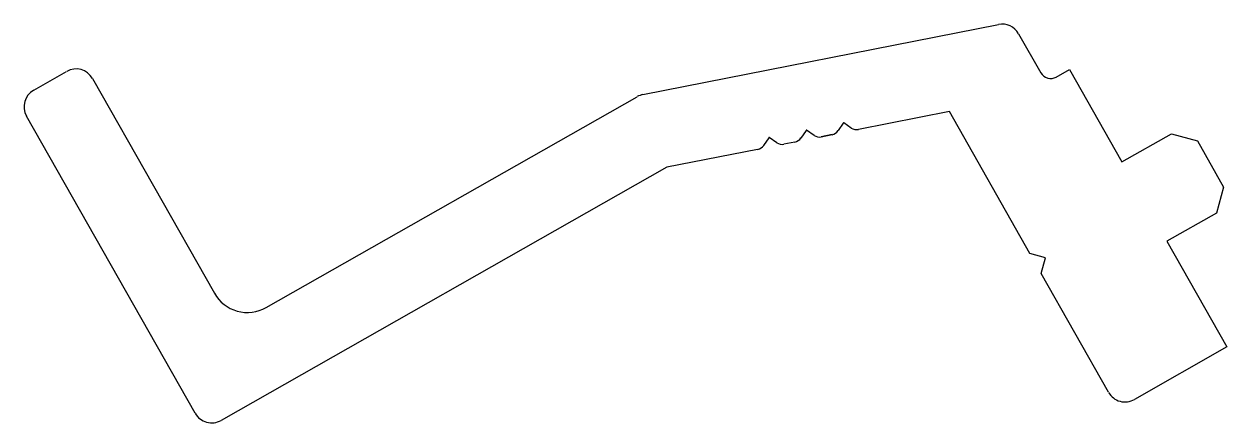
# Model space of a CAD drawing. Extents: x -16.8 to 14.9, y 0.3 to 10.8.
import ezdxf

# ---------------------------------------------------------------- set-up
doc = ezdxf.new("R2010")
doc.units = 0
doc.layers.add('1', color=7, linetype='CONTINUOUS')

msp = doc.modelspace()

# ---------------------------------------------------------------- linework, layer by layer
at = {"layer": '1', "color": 7, "linetype": 'CONTINUOUS'}
for p, q in [((-0.447, 8.947), (8.919, 10.793)), ((9.451, 10.549), (10.034, 9.522)), ((-16.498, 9.063), (-15.629, 9.557)), ((10.443, 9.409), (10.791, 9.607)), ((10.791, 9.607), (12.173, 7.172)), ((-14.947, 9.369), (-11.738, 3.716)), ((-10.375, 3.341), (-0.597, 8.891)), ((-12.243, 0.555), (-16.686, 8.382)), ((7.625, 8.5), (5.23, 8.027)), ((9.748, 4.76), (7.625, 8.5)), ((3.849, 8.004), (3.714, 7.803)), ((4.061, 7.872), (3.86, 8.007)), ((4.83, 8.198), (4.695, 7.997)), ((5.042, 8.065), (4.841, 8.2)), ((5.23, 8.027), (5.23, 8.027)), ((5.23, 8.027), (5.23, 8.027)), ((2.868, 7.811), (2.733, 7.61)), ((3.08, 7.678), (2.879, 7.813)), ((3.555, 7.697), (3.268, 7.641)), ((4.536, 7.891), (4.249, 7.834)), ((4.249, 7.834), (4.536, 7.891)), ((4.536, 7.891), (4.249, 7.834)), ((4.249, 7.834), (4.536, 7.891)), ((4.536, 7.891), (4.249, 7.834)), ((12.173, 7.172), (13.478, 7.913)), ((13.478, 7.913), (14.159, 7.725)), ((14.159, 7.725), (14.851, 6.507)), ((2.574, 7.504), (0.179, 7.032)), ((0.179, 7.032), (-11.561, 0.367)), ((14.851, 6.507), (14.663, 5.825)), ((14.663, 5.825), (13.358, 5.085)), ((13.358, 5.085), (14.938, 2.302)), ((10.157, 4.647), (9.748, 4.76)), ((10.044, 4.238), (10.157, 4.647)), ((11.821, 1.108), (10.044, 4.238)), ((14.938, 2.302), (12.503, 0.92))]:
    msp.add_line(p, q, dxfattribs=at)
for centre, radius, start, end in [((9.016, 10.303), 0.5, 29.584, 101.1491), ((-15.382, 9.122), 0.5, 29.584, 119.584), ((10.295, 9.67), 0.3, 209.584, 299.584), ((-16.251, 8.629), 0.5, 119.584, 209.584), ((-0.35, 8.457), 0.5, 101.1491, 119.584), ((3.856, 8), 0.008, 56.1491, 146.1491), ((4.488, 8.136), 0.25, 281.1491, 326.1491), ((4.837, 8.193), 0.008, 56.1491, 146.1491), ((5.181, 8.273), 0.25, 236.1491, 281.1491), ((2.526, 7.749), 0.25, 281.1491, 326.1491), ((2.875, 7.807), 0.008, 56.1491, 146.1491), ((3.219, 7.886), 0.25, 236.1491, 281.1491), ((3.507, 7.943), 0.25, 281.1491, 326.1491), ((4.2, 8.079), 0.25, 236.1491, 281.1491), ((-10.868, 4.21), 1, 209.584, 299.584), ((12.256, 1.354), 0.5, 209.584, 299.584), ((-11.808, 0.802), 0.5, 209.584, 299.584)]:
    msp.add_arc(centre, radius, start, end, dxfattribs=at)

doc.saveas('drawing.dxf')
